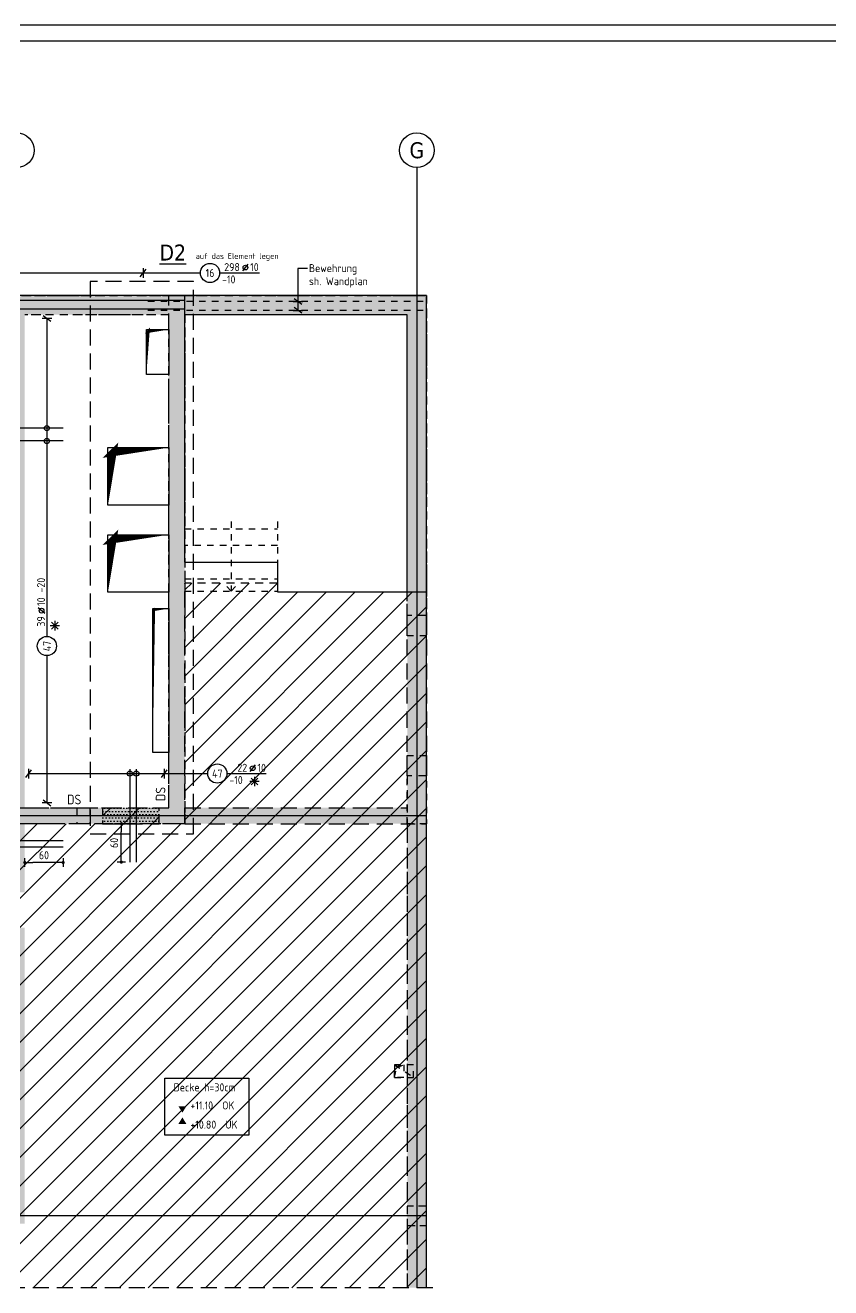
# Model space of a CAD drawing. Extents: x -10 to 101, y -7 to 49.
# Drawn here: x 37.19 to 49.77, y 22.33 to 42.05 of the extents above; entities that cross this region are included whole.
import ezdxf
from ezdxf.enums import TextEntityAlignment as Align

# ---------------------------------------------------------------- set-up
doc = ezdxf.new("R2010")
doc.units = 0
doc.header["$LTSCALE"] = 0.5
for name, pattern in [('AUSGEZOGEN', [1000.01, 1000, 0.01]), ('DASHED', [0.75, 0.5, -0.25]), ('DOT', [0.175, 0.05, -0.125]), ('HIDDEN', [0.375, 0.25, -0.125]), ('HIDDEN2', [0.187, 0.125, -0.062]), ('HIDDEN4', [0.12, 0.02, -0.1]), ('PUNKT', [0.175, 0.05, -0.125]), ('STRICHLINIE', [0.75, 0.5, -0.25]), ('VERDECKT', [0.375, 0.25, -0.125])]:
    doc.linetypes.add(name, pattern=pattern)
for name, color, linetype in [('2.OG', 7, 'Continuous'), ('ACHSEN', 7, 'Continuous'), ('AFU', 7, 'Continuous'), ('BETON', 7, 'Continuous'), ('Brüstung 2.OG', 7, 'Continuous'), ('DD', 7, 'Continuous'), ('DETAIL', 7, 'Continuous'), ('DRUEBER', 7, 'Continuous'), ('DS', 7, 'Continuous'), ('grau_hell', 7, 'Continuous'), ('grau_mittel', 7, 'Continuous'), ('HILFE', 7, 'Continuous'), ('koten', 7, 'Continuous'), ('MASSE', 7, 'Continuous'), ('OBJEKT', 7, 'Continuous'), ('RAHMEN', 7, 'Continuous'), ('RND', 7, 'Continuous'), ('SCHATTEN', 7, 'Continuous'), ('SFP_Achsen', 7, 'Continuous'), ('TEXT', 7, 'Continuous'), ('VERDECKT', 7, 'Continuous'), ('VERDECKT2', 7, 'Continuous')]:
    doc.layers.add(name, color=color, linetype=linetype)
doc.styles.add('helv', font='tahoma.ttf')
doc.styles.add('txt', font='isocp.shx')
doc.linetypes.add('AFU_50K', pattern='A,0.15,["/",Standard,S=0.2,R=0,X=-0.01,Y=-0.1],0.07,["/",Standard,S=0.2,R=0,X=-0.01,Y=-0.1],0.15', length=0.37)
doc.dimstyles.new('DOT_I', dxfattribs={"dimscale": 0.5, "dimtxt": 0.25, "dimasz": 0.25, "dimexe": 0.1, "dimexo": 0.3, "dimgap": 0.1, "dimtad": 1, "dimdec": 3, "dimzin": 3, "dimtxsty": 'txt', "dimblk": 'DOT', "dimblk1": 'DOT', "dimblk2": 'DOT', "dimsah": 1, "dimcen": 0.1, "dimse1": 1, "dimse2": 1, "dimazin": 0, "dimtfac": 1, "dimtdec": 4, "dimtix": 1, "dimtmove": 2, "dimatfit": 3, "dimfxl": 0, "dimtvp": 1, "dimtolj": 1, "dimtzin": 0, "dimarcsym": 0})

# ---------------------------------------------------------------- blocks, each defined once
blk = doc.blocks.new('DINA0')
at = {"layer": 'RAHMEN'}
blk.add_line((118.9, 84.1), (0, 84.1), dxfattribs=at)
at = {"layer": 'RAHMEN', "color": 5}
blk.add_line((118.4, 83.6), (2, 83.6), dxfattribs=at)
blk = doc.blocks.new('okrd_o')
at = {"layer": 'koten', "color": 7, "linetype": 'Continuous'}
blk.add_solid([(-0.125, 0.202), (0.125, 0.202), (0, 0)], dxfattribs=at)
at = {"layer": 'koten', "style": 'txt'}
blk.add_attdef('OKRD', (0.25, 0.1), '', height=0.25, dxfattribs=at)
blk = doc.blocks.new('okrd_u')
at = {"layer": 'koten', "color": 7, "linetype": 'Continuous'}
blk.add_solid([(-0.125, -0.202), (0.125, -0.202), (0, 0)], dxfattribs=at)
at = {"layer": 'koten', "style": 'txt'}
blk.add_attdef('OKRD', (0.25, -0.35), '', height=0.25, dxfattribs=at)
blk = doc.blocks.new('lei_gre')
at = {"layer": 'RND', "color": 7, "linetype": 'Continuous'}
for p, q in [((-0.09, -0.12), (0.09, 0.12)), ((0, 0.15), (0, -0.15))]:
    blk.add_line(p, q, dxfattribs=at)
blk = doc.blocks.new('RND_LEI')
at = {"layer": 'RND', "color": 7, "linetype": 'Continuous'}
blk.add_line((1.022, 0.066), (1.19, 0.27), dxfattribs=at)
for centre, radius in [((0, 0), 0.3), ((1.106, 0.168), 0.075)]:
    blk.add_circle(centre, radius, dxfattribs=at)
at = {"layer": 'RND', "color": 7, "linetype": 'Continuous', "style": 'txt'}
blk.add_attdef('POSL', text='', height=0.25, dxfattribs=at).set_placement((0, 0), align=Align.MIDDLE)
blk.add_attdef('ANZ', text='', height=0.25, dxfattribs=at).set_placement((0.931, 0.057), align=Align.RIGHT)
for tag, p in [('DUM', (1.253, 0.057)), ('ABSTD', (1.674, 0.057)), ('POSTXT', (0.374, -0.327))]:
    blk.add_attdef(tag, p, '', height=0.25, dxfattribs=at)
blk = doc.blocks.new('DOT')
at = {"layer": 'MASSE', "color": 7, "linetype": 'Continuous'}
for p, q in [((0, 0), (-1, 0)), ((0, 0.54), (0, -0.54))]:
    blk.add_line(p, q, dxfattribs=at)
at = {"layer": 'MASSE', "color": 7, "linetype": 'Continuous', "const_width": 0.2}
blk.add_lwpolyline([(-0.1, 0, 1), (0.1, 0, 1)], format="xyb", close=True, dxfattribs=at)
blk = doc.blocks.new('*D171')
at = {"layer": 'Defpoints', "color": 0, "linetype": 'AUSGEZOGEN', "transparency": 16777216}
for p in [(37.179, 28.97), (37.179, 28.97), (37.779, 28.97)]:
    blk.add_point(p, dxfattribs=at)
at = {"layer": 'MASSE', "color": 0, "linetype": 'AUSGEZOGEN', "lineweight": -2, "transparency": 16777216}
blk.add_line((37.654, 28.97), (37.304, 28.97), dxfattribs=at)
at = {"layer": 'MASSE', "color": 0, "linetype": 'AUSGEZOGEN', "lineweight": -2, "transparency": 16777216, "xscale": 0.125, "yscale": 0.125, "zscale": 0.125, "rotation": 180}
blk.add_blockref('DOT', (37.179, 28.97), dxfattribs=at)
at = {"layer": 'MASSE', "color": 0, "linetype": 'AUSGEZOGEN', "lineweight": -2, "transparency": 16777216, "xscale": 0.125, "yscale": 0.125, "zscale": 0.125}
blk.add_blockref('DOT', (37.779, 28.97), dxfattribs=at)
at = {"layer": 'MASSE', "color": 0, "linetype": 'AUSGEZOGEN', "transparency": 16777216, "insert": (37.479, 29.083), "char_height": 0.125, "attachment_point": 5, "style": 'txt'}
blk.add_mtext('\\A1;60', dxfattribs=at)
blk = doc.blocks.new('*D172')
at = {"layer": 'Defpoints', "color": 0, "linetype": 'AUSGEZOGEN', "transparency": 16777216}
for p in [(38.688, 29.576), (38.688, 29.576), (38.688, 28.976)]:
    blk.add_point(p, dxfattribs=at)
at = {"layer": 'MASSE', "color": 0, "linetype": 'AUSGEZOGEN', "lineweight": -2, "transparency": 16777216}
blk.add_line((38.688, 29.101), (38.688, 29.451), dxfattribs=at)
at = {"layer": 'MASSE', "color": 0, "linetype": 'AUSGEZOGEN', "lineweight": -2, "transparency": 16777216, "xscale": 0.125, "yscale": 0.125, "zscale": 0.125}
for p, rotation in [((38.688, 29.576), 90), ((38.688, 28.976), 270)]:
    blk.add_blockref('DOT', p, dxfattribs=dict(at, rotation=rotation))
at = {"layer": 'MASSE', "color": 0, "linetype": 'AUSGEZOGEN', "transparency": 16777216, "insert": (38.576, 29.276), "char_height": 0.125, "attachment_point": 5, "rotation": 90, "style": 'txt'}
blk.add_mtext('\\A1;60', dxfattribs=at)
blk = doc.blocks.new('748860')
at = {"layer": 'HILFE', "color": 102, "linetype": 'AUSGEZOGEN'}
for p, q in [((0.075, 0), (-0.075, 0)), ((0.053, -0.053), (-0.053, 0.053)), ((0.053, 0.053), (-0.053, -0.053)), ((0, 0.075), (0, -0.075))]:
    blk.add_line(p, q, dxfattribs=at)

msp = doc.modelspace()

# ---------------------------------------------------------------- hatches: boundary and pattern name
at = {"layer": '2.OG'}
h = msp.add_hatch(dxfattribs=at)
h.set_pattern_fill('DOTS', scale=0.8, double=1)
h.set_pattern_definition([(0, (-74.13047, 127.732794), (0.025, 0.05), [0, -0.05])])
h.paths.add_polyline_path([(4.4795, 26.0212), (4.0295, 26.0212), (4.0295, 25.7212), (4.6895, 25.7212), (4.6895, 37.5263), (8.1795, 37.5263), (8.1795, 29.5763), (8.5795, 29.5763), (8.5795, 29.8263), (8.4295, 29.8263), (8.4295, 37.5263), (10.6795, 37.5263), (10.6795, 29.8263), (9.4645, 29.8263), (9.4645, 29.5763), (10.9295, 29.5763), (10.9295, 37.8263), (4.5295, 37.8263), (4.5295, 30.7513), (4.4795, 30.7513)])
h.paths.add_polyline_path([(36.9295, 37.8263), (36.9295, 29.5763), (38.3945, 29.5763), (38.3945, 29.8263), (37.1795, 29.8263), (37.1795, 37.5263), (39.4295, 37.5263), (39.4295, 29.8263), (39.2795, 29.8263), (39.2795, 29.5763), (39.6795, 29.5763), (39.6795, 37.5263), (43.1545, 37.5263), (43.1545, 32.5113), (43.4545, 32.5113), (43.4545, 37.8263)])
h.paths.add_polyline_path([(43.1545, 29.5763), (43.4545, 29.5763), (43.4545, 30.6413), (43.1545, 30.6413)])
h.paths.add_polyline_path([(34.4795, 30.3263), (34.2295, 30.3263), (34.2295, 29.6313), (34.4795, 29.6313)])
h.paths.add_polyline_path([(32.1295, 29.6313), (32.3795, 29.6313), (32.3795, 30.3263), (32.1295, 30.3263)])
h.paths.add_polyline_path([(30.4795, 30.2263), (30.4795, 29.6313), (30.7295, 29.6313), (30.7295, 30.4763), (29.7045, 30.4763), (29.7045, 36.3663), (29.4045, 36.3663), (29.4045, 30.4763), (28.3795, 30.4763), (28.3795, 29.6313), (28.6295, 29.6313), (28.6295, 30.2263)])
h.paths.add_polyline_path([(26.7295, 29.6313), (26.9795, 29.6313), (26.9795, 30.3263), (26.7295, 30.3263)])
h.paths.add_polyline_path([(24.8795, 30.3263), (24.6295, 30.3263), (24.6295, 29.6313), (24.8795, 29.6313)])
h.paths.add_polyline_path([(23.2295, 30.3263), (22.9795, 30.3263), (22.9795, 29.6313), (23.2295, 29.6313)])
h.paths.add_polyline_path([(21.1295, 30.3263), (20.8795, 30.3263), (20.8795, 29.6313), (21.1295, 29.6313)])
h.paths.add_polyline_path([(19.2295, 29.6313), (19.4795, 29.6313), (19.4795, 30.3263), (19.2295, 30.3263)])
h.paths.add_polyline_path([(17.3795, 30.3263), (17.1295, 30.3263), (17.1295, 29.6313), (17.3795, 29.6313)])
h.paths.add_polyline_path([(15.7295, 30.3263), (15.4795, 30.3263), (15.4795, 29.6313), (15.7295, 29.6313)])
h.paths.add_polyline_path([(13.6295, 30.3263), (13.3795, 30.3263), (13.3795, 29.6313), (13.6295, 29.6313)])
h.paths.add_polyline_path([(14.7045, 37.5263), (14.7045, 37.8263), (14.4045, 37.8263), (14.4045, 37.5263)])
h.paths.add_polyline_path([(22.2045, 37.8263), (21.9045, 37.8263), (21.9045, 37.5263), (22.2045, 37.5263)])
h.paths.add_polyline_path([(29.7045, 37.8263), (29.4045, 37.8263), (29.4045, 37.3763), (29.7045, 37.3763)])
h.paths.add_polyline_path([(43.1545, 23.3013), (43.4545, 23.3013), (43.4545, 23.6013), (43.1545, 23.6013)])
h.paths.add_polyline_path([(37.1795, 23.3263), (37.1795, 24.0363), (36.9295, 24.0363), (36.9295, 23.5763), (34.2295, 23.5763), (34.2295, 25.5513), (36.9295, 25.5513), (36.9295, 25.0863), (37.1795, 25.0863), (37.1795, 25.951), (36.9295, 25.951), (36.9295, 25.8013), (32.3895, 25.8013), (32.3895, 25.5513), (33.9795, 25.5513), (33.9795, 23.5763), (32.3895, 23.5763), (32.3895, 23.3263)], flags=17)
h.paths.add_polyline_path([(20.2295, 23.5763), (20.2295, 26.9213), (21.3545, 26.9213), (21.3545, 27.1713), (20.2295, 27.1713), (20.2295, 27.9513), (17.4645, 27.9513), (17.4645, 27.7013), (17.6145, 27.7013), (17.6145, 26.5113), (14.7645, 26.5113), (14.7645, 27.7013), (16.5795, 27.7013), (16.5795, 27.9513), (8.1795, 27.9513), (8.1795, 23.3263), (8.5795, 23.3263), (8.5795, 23.5763), (8.4295, 23.5763), (8.4295, 27.7013), (14.5145, 27.7013), (14.5145, 23.5763), (14.3645, 23.5763), (14.3645, 23.3263), (14.9145, 23.3263), (14.9145, 23.5763), (14.7645, 23.5763), (14.7645, 26.2613), (17.6145, 26.2613), (17.6145, 23.5763), (15.9245, 23.5763), (15.9245, 23.3263), (31.5045, 23.3263), (31.5045, 23.5763), (31.3545, 23.5763), (31.3545, 25.5513), (31.5045, 25.5513), (31.5045, 25.8013), (31.3545, 25.8013), (31.3545, 27.7013), (36.9295, 27.7013), (36.9295, 26.836), (37.1795, 26.836), (37.1795, 27.9513), (31.1045, 27.9513), (31.1045, 27.1713), (30.0545, 27.1713), (30.0545, 26.9213), (31.1045, 26.9213), (31.1045, 23.5763)])
h.paths.add_polyline_path([(19.9795, 27.7013), (19.0295, 27.7013), (19.0295, 23.5763), (19.9795, 23.5763)], flags=16)
h.paths.add_polyline_path([(17.8645, 23.5763), (18.7795, 23.5763), (18.7795, 27.7013), (17.8645, 27.7013)], flags=16)
h.paths.add_polyline_path([(9.5895, 23.5763), (9.5895, 23.3263), (13.3545, 23.3263), (13.3545, 23.5763)], flags=17)
h.paths.add_polyline_path([(22.7545, 27.1713), (22.7545, 26.9213), (25.1045, 26.9213), (25.1045, 27.1713)], flags=17)
h.paths.add_polyline_path([(28.6545, 26.9213), (28.6545, 27.1713), (26.5045, 27.1713), (26.5045, 26.9213)], flags=17)
h.paths.add_polyline_path([(4.4795, 22.3263), (4.6895, 22.3263), (4.6895, 23.6712), (4.0295, 23.6712), (4.0295, 23.3712), (4.4795, 23.3712)])
at = {"layer": 'Brüstung 2.OG', "linetype": 'DOT'}
h = msp.add_hatch(dxfattribs=at)
h.set_pattern_fill('DOTS', color=102, scale=0.8, double=1)
h.set_pattern_definition([(0, (-74.13047, 277.732794), (0.025, 0.05), [0, -0.05])])
h.paths.add_polyline_path([(14.4045, 37.5263), (14.4045, 37.8263), (10.9295, 37.8263), (10.9295, 37.5263)])
h.paths.add_polyline_path([(14.7045, 37.8263), (14.7045, 37.5263), (21.9045, 37.5263), (21.9045, 37.8263)])
h.paths.add_polyline_path([(29.4045, 37.5263), (29.4045, 37.8263), (22.2045, 37.8263), (22.2045, 37.5263)])
h.paths.add_polyline_path([(36.9295, 37.5263), (36.9295, 37.8263), (29.7045, 37.8263), (29.7045, 37.5263)])
h.paths.add_polyline_path([(43.4545, 29.5763), (43.1545, 29.5763), (43.1545, 23.6013), (43.4545, 23.6013)])
h.paths.add_polyline_path([(43.1545, 22.3263), (43.4545, 22.3263), (43.4545, 23.3013), (43.1545, 23.3013)])
at = {"layer": 'Brüstung 2.OG', "linetype": 'AUSGEZOGEN'}
h = msp.add_hatch(dxfattribs=at)
h.set_pattern_fill('DOTS', color=102, scale=0.8, double=1)
h.set_pattern_definition([(0, (-42.42368, 179.21809), (0.025, 0.05), [0, -0.05])])
h.paths.add_polyline_path([(38.3944, 29.8263), (38.3944, 29.5763), (39.2795, 29.5763), (39.2795, 29.8263)])
at = {"layer": 'grau_hell', "linetype": 'AUSGEZOGEN'}
h = msp.add_hatch(dxfattribs=at)
h.set_pattern_fill('ANSI31', color=9, scale=0.1, style=0, double=1)
h.set_pattern_definition([(45, (-3e-14, 40.2461), (-0.2245064, 0.2245064), [])])
h.paths.add_polyline_path([(31.3545, 23.3263), (19.9795, 23.3263), (19.9795, 23.5763), (17.8645, 23.5763), (17.8645, 27.7013), (17.4645, 27.7013), (17.4645, 27.9513), (16.5795, 27.9513), (16.5795, 27.7013), (10.9295, 27.7013), (10.9295, 29.5763), (9.4645, 29.5763), (9.4645, 29.8263), (8.5795, 29.8263), (8.5795, 29.5763), (8.1795, 29.5763), (8.1795, 32.3363), (6.7295, 32.3363), (6.7295, 32.1963), (6.2045, 32.1963), (6.2045, 32.3363), (4.5295, 32.3363), (4.5295, 30.7513), (4.4795, 30.7513), (4.4795, 26.0213), (4.0245, 26.0213), (4.0245, 23.3713), (4.4795, 23.3713), (4.4795, 22.3263), (43.4545, 22.3263), (43.4545, 33.1963), (41.7045, 33.1963), (41.1295, 33.1963), (41.1295, 33.3363), (39.6795, 33.3363), (39.6795, 29.5763), (39.2795, 29.5763), (39.2795, 29.8263), (38.3945, 29.8263), (38.3945, 29.5763), (36.9294, 29.5763), (36.9294, 27.7013), (31.3545, 27.7013)])
at = {"layer": 'grau_hell'}
h = msp.add_hatch(color=9, dxfattribs=at)
h.paths.add_polyline_path([(37.9945, 29.7013), (38.1945, 29.7013), (38.1945, 29.8263), (37.9945, 29.8263)])
h.paths.add_polyline_path([(37.9945, 29.7013), (37.9945, 29.5763), (38.1945, 29.5763), (38.1945, 29.7013)])
at = {"layer": 'grau_mittel'}
h = msp.add_hatch(color=61, dxfattribs=at)
h.paths.add_polyline_path([(4.5295, 37.8263), (4.5295, 32.3363), (4.6895, 32.3363), (4.6895, 37.5263), (8.1795, 37.5263), (8.1795, 32.6613), (8.1795, 29.5763), (8.5795, 29.5763), (8.5795, 29.8263), (8.4295, 29.8263), (8.4295, 37.5263), (8.6295, 37.5263), (10.6795, 37.5263), (10.6795, 29.8263), (10.0145, 29.8263), (10.0145, 29.5763), (10.9295, 29.5763), (10.9295, 37.8263)])
h.paths.add_polyline_path([(8.1795, 29.5763), (8.1795, 29.8263), (4.7545, 29.8263), (4.7545, 29.5763)], flags=17)
h.paths.add_polyline_path([(9.4645, 29.5763), (9.4645, 29.8263), (8.5795, 29.8263), (8.5795, 29.5763)], flags=17)
h.paths.add_polyline_path([(9.8145, 29.5763), (9.8145, 29.8263), (9.4645, 29.8263), (9.4645, 29.5763)], flags=17)
h.paths.add_polyline_path([(10.6795, 27.9513), (10.9295, 27.9513), (10.9295, 29.5763), (10.6795, 29.5763)])
h.paths.add_polyline_path([(8.1795, 27.9513), (8.1795, 23.3263), (8.5795, 23.3263), (8.5795, 23.5763), (8.4295, 23.5763), (8.4295, 27.7013), (14.5145, 27.7013), (14.5145, 27.2063), (14.7645, 27.2063), (14.7645, 27.7013), (14.9145, 27.7013), (15.8245, 27.7013), (15.8245, 27.9513)])
h.paths.add_polyline_path([(4.4795, 26.0213), (4.4045, 26.0213), (4.0245, 26.0213), (4.0245, 25.7213), (4.6895, 25.7213), (4.6895, 32.3363), (4.5295, 32.3363), (4.5295, 30.7513), (4.4795, 30.7513)])
h.paths.add_polyline_path([(4.4045, 23.6713), (4.6895, 23.6713), (4.7545, 23.6713), (4.7545, 25.7212), (4.6895, 25.7212), (4.4045, 25.7212)])
h.paths.add_polyline_path([(43.4545, 23.6013), (43.1545, 23.6013), (43.1545, 23.3013), (43.4545, 23.3013)])
h.paths.add_polyline_path([(43.4545, 29.5763), (43.1545, 29.5763), (43.1545, 23.6013), (43.4545, 23.6013)])
h.paths.add_polyline_path([(43.1545, 30.3263), (43.1545, 29.5763), (43.4545, 29.5763), (43.4545, 30.3263)], flags=17)
h.paths.add_polyline_path([(43.1545, 30.3263), (43.4545, 30.3263), (43.4545, 32.8263), (43.1545, 32.8263)], flags=17)
h.paths.add_polyline_path([(43.1545, 32.8263), (43.4545, 32.8263), (43.4545, 33.1963), (43.1545, 33.1963)])
h.paths.add_polyline_path([(43.1545, 33.1963), (43.4545, 33.1963), (43.4545, 37.8263), (36.9295, 37.8263), (36.9295, 29.5763), (37.9945, 29.5763), (37.9945, 29.8263), (37.1795, 29.8263), (37.1795, 37.5263), (39.4295, 37.5263), (39.4295, 29.8263), (39.2795, 29.8263), (39.2795, 29.5763), (39.6795, 29.5763), (39.6795, 37.5263), (43.1545, 37.5263)])
h.paths.add_polyline_path([(38.1945, 29.8263), (38.1945, 29.5763), (39.2795, 29.5763), (39.2795, 29.8263)], flags=17)
h.paths.add_polyline_path([(39.6795, 29.8263), (39.6795, 29.5763), (43.1545, 29.5763), (43.1545, 29.8263)], flags=17)
h.paths.add_polyline_path([(36.9295, 28.5013), (37.1795, 28.5013), (37.1795, 29.5763), (36.9295, 29.5763)])
h.paths.add_polyline_path([(36.9295, 37.5263), (36.9295, 37.8263), (29.7045, 37.8263), (29.7045, 37.5263)])
h.paths.add_polyline_path([(29.7045, 37.8263), (29.4045, 37.8263), (29.4045, 37.5263), (29.7045, 37.5263)])
h.paths.add_polyline_path([(29.4045, 37.5263), (29.4045, 37.8263), (22.2045, 37.8263), (22.2045, 37.5263)])
h.paths.add_polyline_path([(21.9045, 37.5263), (22.2045, 37.5263), (22.2045, 37.8263), (21.9045, 37.8263)])
h.paths.add_polyline_path([(21.9045, 37.5263), (21.9045, 37.8263), (14.7045, 37.8263), (14.7045, 37.5263)])
h.paths.add_polyline_path([(14.4045, 37.5263), (14.7045, 37.5263), (14.7045, 37.8263), (14.4045, 37.8263)])
h.paths.add_polyline_path([(10.9295, 37.8263), (10.9295, 37.5263), (14.4045, 37.5263), (14.4045, 37.8263)])
h.paths.add_polyline_path([(16.2245, 27.9513), (16.2245, 27.7013), (16.5795, 27.7013), (16.5795, 27.9513)])
h.paths.add_polyline_path([(16.5795, 27.9513), (16.5795, 27.7013), (17.4645, 27.7013), (17.4645, 27.9513)])
h.paths.add_polyline_path([(18.7795, 27.7013), (18.7795, 23.5763), (17.8645, 23.5763), (16.4495, 23.5763), (16.4495, 23.3263), (20.5295, 23.3263), (20.5295, 23.5763), (19.0295, 23.5763), (19.0295, 27.7013), (19.9795, 27.7013), (19.9795, 26.9213), (21.3545, 26.9213), (21.3545, 27.1713), (20.2295, 27.1713), (20.2295, 27.4213), (20.2295, 27.9513), (17.4645, 27.9513), (17.4645, 27.7013)])
h.paths.add_polyline_path([(16.0495, 23.3263), (16.2495, 23.3263), (16.2495, 23.5763), (16.0495, 23.5763)])
h.paths.add_polyline_path([(14.9145, 23.5763), (14.9145, 23.3263), (16.0495, 23.3263), (16.0495, 23.5763)], flags=17)
h.paths.add_polyline_path([(14.9145, 23.3263), (14.9145, 23.5763), (14.7645, 23.5763), (14.7644, 26.0113), (14.7644, 26.2613), (15.0145, 26.2613), (16.1245, 26.2613), (16.1245, 26.5113), (14.7645, 26.5113), (14.7645, 26.6613), (14.7645, 27.0563), (14.5145, 27.0563), (14.5145, 23.5763), (14.3645, 23.5763), (14.3645, 23.3263)])
h.paths.add_polyline_path([(17.8645, 26.2613), (17.8645, 26.5113), (16.3245, 26.5113), (16.3245, 26.2613)])
h.paths.add_polyline_path([(13.3545, 23.5763), (13.3545, 23.3263), (14.3645, 23.3263), (14.3645, 23.5763)])
h.paths.add_polyline_path([(13.1545, 23.3263), (13.3545, 23.3263), (13.3545, 23.5763), (13.1545, 23.5763)], flags=16)
h.paths.add_polyline_path([(12.9545, 23.3263), (12.9545, 23.5763), (9.9895, 23.5763), (9.9895, 23.3263)], flags=16)
h.paths.add_polyline_path([(9.5895, 23.3263), (9.7895, 23.3263), (9.7895, 23.5763), (9.5895, 23.5763)], flags=16)
h.paths.add_polyline_path([(8.5795, 23.5763), (8.5795, 23.3263), (9.5895, 23.3263), (9.5895, 23.5763)], flags=16)
h.paths.add_polyline_path([(25.2995, 23.3263), (25.2995, 23.5763), (20.7295, 23.5763), (20.7295, 23.3263)])
h.paths.add_polyline_path([(26.3095, 23.3263), (26.3095, 23.5763), (25.2995, 23.5763), (25.2995, 23.3263)])
h.paths.add_polyline_path([(26.3095, 23.5763), (26.3095, 23.3263), (29.9045, 23.3263), (29.9045, 23.5763)])
h.paths.add_polyline_path([(31.5045, 23.3263), (31.5045, 23.5763), (31.3545, 23.5763), (31.3545, 25.3513), (31.1045, 25.3513), (31.1045, 23.5763), (30.1045, 23.5763), (30.1045, 23.3263)])
h.paths.add_polyline_path([(32.3895, 23.3263), (32.3895, 23.5763), (31.5045, 23.5763), (31.5045, 23.3263)])
h.paths.add_polyline_path([(33.0945, 23.3263), (33.0945, 23.5763), (32.3895, 23.5763), (32.3895, 23.3263)])
h.paths.add_polyline_path([(34.2295, 23.5763), (34.2295, 25.5513), (36.9295, 25.5513), (36.9295, 25.0863), (37.1795, 25.0863), (37.1795, 25.3363), (37.0995, 25.3363), (37.0995, 25.4863), (37.1795, 25.4863), (37.1795, 25.951), (36.9295, 25.951), (36.9295, 25.8013), (32.3895, 25.8013), (32.3895, 25.5513), (33.9795, 25.5513), (33.9795, 23.5763), (33.6945, 23.5763), (33.6945, 23.3263), (37.1795, 23.3263), (37.1795, 25.0863), (36.9295, 25.0863), (36.9295, 23.5763)])
h.paths.add_polyline_path([(37.1795, 26.836), (36.9295, 26.836), (36.9295, 25.951), (37.1795, 25.951)])
h.paths.add_polyline_path([(37.1795, 27.1013), (36.9295, 27.1013), (36.9295, 26.836), (37.1795, 26.836)])
h.paths.add_polyline_path([(36.6295, 27.9513), (36.6295, 27.7013), (37.1795, 27.7013), (37.1795, 27.9513)])
h.paths.add_polyline_path([(33.3345, 27.9513), (33.3345, 27.7013), (36.0295, 27.7013), (36.0295, 27.9513)])
h.paths.add_polyline_path([(32.7345, 27.7013), (32.7345, 27.9513), (31.1045, 27.9513), (31.1045, 27.1713), (30.6045, 27.1713), (30.0545, 27.1713), (30.0545, 26.9213), (31.3545, 26.9213), (31.3545, 27.7013)])
h.paths.add_polyline_path([(31.1045, 25.5513), (31.5045, 25.5513), (31.5045, 25.8013), (31.3545, 25.8013), (31.3545, 26.7219), (31.1045, 26.7219)])
h.paths.add_polyline_path([(32.3895, 25.5513), (32.3895, 25.8013), (31.5045, 25.8013), (31.5045, 25.5513)])
h.paths.add_polyline_path([(28.6545, 26.9213), (28.6545, 27.1713), (26.5045, 27.1713), (26.5045, 26.9213)])
h.paths.add_polyline_path([(22.7545, 27.1713), (22.7545, 26.9213), (25.1045, 26.9213), (25.1045, 27.1713)])
h.paths.add_polyline_path([(13.6295, 30.3263), (13.3795, 30.3263), (13.3795, 29.6313), (13.6295, 29.6313)])
h.paths.add_polyline_path([(15.4795, 29.6313), (15.7295, 29.6313), (15.7295, 30.3263), (15.4795, 30.3263)])
h.paths.add_polyline_path([(17.3795, 30.3263), (17.1295, 30.3263), (17.1295, 29.6313), (17.3795, 29.6313)])
h.paths.add_polyline_path([(19.4795, 30.3263), (19.2295, 30.3263), (19.2295, 29.6313), (19.4795, 29.6313)])
h.paths.add_polyline_path([(20.8795, 29.6313), (21.1295, 29.6313), (21.1295, 30.3263), (20.8795, 30.3263)])
h.paths.add_polyline_path([(23.2295, 30.3263), (22.9795, 30.3263), (22.9795, 29.6313), (23.2295, 29.6313)])
h.paths.add_polyline_path([(24.6295, 29.6313), (24.8795, 29.6313), (24.8795, 30.3263), (24.6295, 30.3263)])
h.paths.add_polyline_path([(26.9795, 30.3263), (26.7295, 30.3263), (26.7295, 29.6313), (26.9795, 29.6313)])
h.paths.add_polyline_path([(28.6295, 30.3263), (28.3795, 30.3263), (28.3795, 29.6313), (28.6295, 29.6313)])
h.paths.add_polyline_path([(30.7295, 30.3263), (30.4795, 30.3263), (30.4795, 29.6313), (30.7295, 29.6313)])
h.paths.add_polyline_path([(32.3795, 30.3263), (32.1295, 30.3263), (32.1295, 29.6313), (32.3795, 29.6313)])
h.paths.add_polyline_path([(34.2295, 29.6313), (34.4795, 29.6313), (34.4795, 30.3263), (34.2295, 30.3263)])
h.paths.add_polyline_path([(43.1545, 22.3263), (43.4545, 22.3263), (43.4545, 23.3013), (43.1545, 23.3013)])
h.paths.add_polyline_path([(4.4795, 22.3263), (4.6895, 22.3263), (4.6895, 23.6713), (4.0245, 23.6713), (4.0245, 23.3713), (4.4045, 23.3712), (4.4795, 23.3713)])

# ---------------------------------------------------------------- linework, layer by layer
at = {"layer": '2.OG', "color": 7, "linetype": 'PUNKT', "lineweight": -2}
for p, q in [((36.9295, 37.8263), (43.4545, 37.8263)), ((43.4545, 37.8263), (43.4545, 32.5113)), ((39.4295, 37.5263), (37.1795, 37.5263)), ((39.4295, 29.8263), (39.4295, 37.5263)), ((43.1545, 37.5263), (39.6795, 37.5263)), ((39.6795, 37.5263), (39.6795, 29.5763)), ((43.1545, 32.5113), (43.1545, 37.5263)), ((43.4545, 32.5113), (43.1545, 32.5113)), ((37.1795, 29.8263), (38.3945, 29.8263)), ((38.3945, 29.8263), (38.3945, 29.5763)), ((39.2795, 29.5763), (39.2795, 29.8263)), ((39.2795, 29.8263), (39.4295, 29.8263)), ((38.3945, 29.5763), (36.9295, 29.5763)), ((39.6795, 29.5763), (39.2795, 29.5763))]:
    msp.add_line(p, q, dxfattribs=at)
for points in [[(43.1545, 30.6413), (43.4545, 30.6413), (43.4545, 29.5763), (43.1545, 29.5763)], [(43.4545, 23.6013), (43.1545, 23.6013), (43.1545, 23.3013), (43.4545, 23.3013)]]:
    msp.add_lwpolyline(points, close=True, dxfattribs=at)
at = {"layer": 'ACHSEN', "color": 140, "linetype": 'AUSGEZOGEN'}
for p, q in [((43.3045, 39.8263), (43.3045, 22.3263)), ((43.4545, 37.8263), (2.2545, 37.8263)), ((43.4545, 29.7013), (2.2545, 29.7013)), ((43.4545, 23.4513), (2.2545, 23.4513))]:
    msp.add_line(p, q, dxfattribs=at)
at = {"layer": 'AFU', "color": 8, "linetype": 'AFU_50K'}
for p, q in [((39.6795, 37.5263), (39.6795, 37.8263)), ((43.1545, 33.1963), (43.4545, 33.1963))]:
    msp.add_line(p, q, dxfattribs=at)
at = {"layer": 'BETON', "color": 6, "linetype": 'AUSGEZOGEN', "lineweight": -2}
msp.add_line((43.4545, 37.8263), (4.4545, 37.8263), dxfattribs=at)
at = {"layer": 'BETON', "color": 6, "linetype": 'AUSGEZOGEN'}
for p, q in [((43.4545, 22.3263), (43.4545, 37.8263)), ((43.1545, 37.5263), (39.6795, 37.5263)), ((39.6795, 33.6613), (39.6795, 37.5263)), ((43.1545, 33.1963), (43.1545, 37.5263)), ((39.6795, 33.6613), (41.1295, 33.6613)), ((41.1295, 33.6613), (41.1295, 33.1963)), ((41.1295, 33.1963), (43.1545, 33.1963))]:
    msp.add_line(p, q, dxfattribs=at)
for points in [[(39.0795, 37.2963), (39.4295, 37.2963), (39.4295, 36.5963), (39.0795, 36.5963)], [(38.4795, 35.4513), (39.4295, 35.4513), (39.4295, 34.5513), (38.4795, 34.5513)], [(38.4795, 34.0913), (39.4295, 34.0913), (39.4295, 33.1913), (38.4795, 33.1913)], [(39.1795, 32.9363), (39.4295, 32.9363), (39.4295, 30.6863), (39.1795, 30.6863)]]:
    msp.add_lwpolyline(points, close=True, dxfattribs=at)
at = {"layer": 'Brüstung 2.OG', "color": 102, "linetype": 'DOT'}
for p, q in [((38.3945, 29.8263), (39.2795, 29.8263)), ((39.2795, 29.5763), (38.3945, 29.5763)), ((43.1545, 29.5763), (43.1545, 23.6013)), ((43.4545, 23.6013), (43.4545, 29.5763)), ((43.1545, 23.3013), (43.1545, 22.3263)), ((43.4545, 22.3263), (43.4545, 23.3013))]:
    msp.add_line(p, q, dxfattribs=at)
at = {"layer": 'DD', "color": 7, "linetype": 'HIDDEN2'}
for p, q in [((42.9545, 25.6113), (42.9946, 25.768)), ((42.9946, 25.768), (43.1045, 25.8113))]:
    msp.add_line(p, q, dxfattribs=at)
msp.add_lwpolyline([(43.1045, 25.8113), (43.1045, 25.6113), (42.9545, 25.6113), (42.9545, 25.8113)], close=True, dxfattribs=at)
at = {"layer": 'DETAIL', "color": 102, "linetype": 'STRICHLINIE'}
msp.add_lwpolyline([(38.2032, 38.0451), (38.2032, 29.419), (39.8147, 29.419), (39.8147, 38.0451)], close=True, dxfattribs=at)
at = {"layer": 'DRUEBER', "color": 171, "linetype": 'HIDDEN4'}
for p, q in [((39.6795, 34.1813), (41.1295, 34.1813)), ((41.1295, 34.298), (41.1295, 33.6613)), ((41.1295, 33.9213), (39.6795, 33.9213))]:
    msp.add_line(p, q, dxfattribs=at)
at = {"layer": 'DRUEBER', "color": 102, "linetype": 'HIDDEN2'}
for p, q in [((40.4045, 34.298), (40.4045, 33.2063)), ((40.4045, 33.2063), (40.2947, 33.3309)), ((40.4045, 33.2063), (40.5142, 33.3309))]:
    msp.add_line(p, q, dxfattribs=at)
at = {"layer": 'DRUEBER', "color": 7, "linetype": 'DOT'}
for p, q in [((39.6795, 33.4013), (41.1295, 33.4013)), ((39.6795, 33.2063), (41.1295, 33.2063))]:
    msp.add_line(p, q, dxfattribs=at)
at = {"layer": 'DRUEBER', "color": 7, "linetype": 'PUNKT'}
msp.add_line((42.9545, 25.8113), (43.2545, 25.6113), dxfattribs=at)
msp.add_lwpolyline([(42.9545, 25.8113), (42.9545, 25.6113), (43.2545, 25.6113), (43.2545, 25.8113)], close=True, dxfattribs=at)
at = {"layer": 'DS', "color": 1, "linetype": 'DASHED'}
for p, q in [((39.4295, 37.2963), (39.4295, 37.8263)), ((39.4295, 35.4513), (39.4295, 36.5963)), ((39.4295, 34.0913), (39.4295, 34.5513)), ((39.6795, 29.5763), (39.6795, 33.3363)), ((39.4295, 32.9363), (39.4295, 33.1913)), ((39.4295, 29.8263), (39.4295, 30.6863)), ((36.9295, 29.8263), (39.4295, 29.8263)), ((39.6795, 29.5763), (36.9295, 29.5763))]:
    msp.add_line(p, q, dxfattribs=at)
at = {"layer": 'HILFE', "color": 102, "linetype": 'AUSGEZOGEN'}
msp.add_line((41.4468, 38.252), (41.4468, 37.5961), dxfattribs=at)
at = {"layer": 'HILFE', "color": 102, "linetype": 'DASHED'}
msp.add_line((43.5545, 22.3263), (2.7545, 22.3263), dxfattribs=at)
at = {"layer": 'OBJEKT', "color": 1, "linetype": 'AUSGEZOGEN'}
msp.add_lwpolyline([(39.368, 25.598), (40.6798, 25.598), (40.6798, 24.7089), (39.368, 24.7089)], close=True, dxfattribs=at)
at = {"layer": 'RND', "color": 7, "linetype": 'AUSGEZOGEN'}
for p, q in [((20.3125, 38.1802), (39.0288, 38.1802)), ((39.0288, 38.1802), (39.9245, 38.1802)), ((40.2245, 38.1802), (40.8473, 38.1802)), ((37.5254, 37.4707), (37.5254, 32.5012)), ((37.5254, 32.2012), (37.5254, 29.9023)), ((37.2387, 30.3588), (39.3594, 30.3588)), ((39.3594, 30.3588), (40.0383, 30.3588)), ((40.3383, 30.3588), (40.9533, 30.3588))]:
    msp.add_line(p, q, dxfattribs=at)
at = {"layer": 'RND', "color": 102, "linetype": 'AUSGEZOGEN'}
msp.add_line((41.5959, 38.252), (41.4468, 38.252), dxfattribs=at)
at = {"layer": 'RND', "color": 1, "linetype": 'AUSGEZOGEN'}
for points in [[(39.6795, 37.7505), (32.1295, 37.7505)], [(39.6795, 37.6141), (32.1295, 37.6141)], [(37.7795, 35.7552), (36.3295, 35.7552)], [(37.7795, 35.5552), (36.3295, 35.5552)], [(38.8224, 30.4263), (38.8224, 28.9763)], [(38.9224, 30.4263), (38.9224, 28.9763)], [(37.7795, 29.3105), (36.3295, 29.3105)], [(37.7795, 29.2105), (36.3295, 29.2105)]]:
    msp.add_lwpolyline(points, dxfattribs=at)
at = {"layer": 'RND', "color": 1, "linetype": 'HIDDEN2'}
for points in [[(43.4045, 37.7325), (39.0795, 37.7325)], [(43.4045, 37.5961), (39.0795, 37.5961)]]:
    msp.add_lwpolyline(points, dxfattribs=at)
at = {"layer": 'RND', "color": 7, "linetype": 'AUSGEZOGEN'}
for centre in [(37.5254, 35.7552), (37.5254, 35.5552), (38.8224, 30.3588), (38.9224, 30.3588)]:
    msp.add_circle(centre, 0.04, dxfattribs=at)
at = {"layer": 'SCHATTEN', "color": 1, "linetype": 'AUSGEZOGEN'}
for points in [[(39.0795, 36.5963, 0, 0.0531, 0), (39.106, 37.2952, 0, 0, 0), (39.0818, 37.2678, 0.0571, 0, 0), (39.4295, 37.2963, 0, 0, 0)], [(38.4795, 34.5513, 0, 0.1468, 0), (38.5526, 35.4453, 0, 0, 0), (38.485, 35.3786, 0.1457, 0, 0), (39.4295, 35.4513, 0, 0, 0)], [(38.4795, 33.1913, 0, 0.1468, 0), (38.5526, 34.0853, 0, 0, 0), (38.485, 34.0186, 0.1457, 0, 0), (39.4295, 34.0913, 0, 0, 0)], [(39.1795, 30.6863, 0, 0.0359, 0), (39.1974, 32.9361, 0, 0, 0), (39.1811, 32.9159, 0.0408, 0, 0), (39.4295, 32.9363, 0, 0, 0)]]:
    msp.add_lwpolyline(points, format="xyseb", dxfattribs=at)
at = {"layer": 'SFP_Achsen', "color": 7, "linetype": 'AUSGEZOGEN'}
for centre in [(37.0545, 40.0967), (43.3045, 40.0967)]:
    msp.add_circle(centre, 0.2705, dxfattribs=at)
at = {"layer": 'VERDECKT', "color": 7, "linetype": 'VERDECKT', "lineweight": -2}
for p, q in [((36.9295, 37.8263), (43.4545, 37.8263)), ((43.4545, 37.8263), (43.4545, 32.8263)), ((39.4295, 37.5263), (37.1795, 37.5263)), ((39.4295, 29.8263), (39.4295, 37.5263)), ((43.1545, 37.5263), (39.6795, 37.5263)), ((39.6795, 37.5263), (39.6795, 29.5763)), ((43.1545, 32.8263), (43.1545, 37.5263)), ((43.4545, 32.8263), (43.1545, 32.8263)), ((37.1795, 29.8263), (37.9945, 29.8263)), ((38.1945, 29.8263), (38.3945, 29.8263)), ((38.3945, 29.8263), (38.3945, 29.5763)), ((39.2795, 29.5763), (39.2795, 29.8263)), ((39.2795, 29.8263), (39.4295, 29.8263)), ((37.9945, 29.5763), (36.9295, 29.5763)), ((38.3945, 29.5763), (38.1945, 29.5763)), ((39.6795, 29.5763), (39.2795, 29.5763))]:
    msp.add_line(p, q, dxfattribs=at)
at = {"layer": 'VERDECKT', "color": 7, "linetype": 'HIDDEN'}
msp.add_line((41.1295, 33.3363), (39.6795, 33.3363), dxfattribs=at)
at = {"layer": 'VERDECKT', "color": 7, "linetype": 'VERDECKT'}
for p, q in [((37.9945, 29.8263), (37.9945, 29.5763)), ((38.1945, 29.8263), (38.1945, 29.5763))]:
    msp.add_line(p, q, dxfattribs=at)
at = {"layer": 'VERDECKT', "color": 7, "linetype": 'VERDECKT', "lineweight": -2}
for points in [[(43.4545, 30.3263), (43.1545, 30.3263), (43.1545, 29.5763), (43.4545, 29.5763)], [(43.1545, 23.3013), (43.4545, 23.3013), (43.4545, 23.6013), (43.1545, 23.6013)]]:
    msp.add_lwpolyline(points, close=True, dxfattribs=at)
at = {"layer": 'VERDECKT2', "color": 7, "linetype": 'STRICHLINIE'}
for p, q in [((43.1545, 30.3263), (43.1545, 32.8263)), ((43.4545, 32.8263), (43.4545, 30.3263)), ((39.6795, 29.8263), (43.1545, 29.8263)), ((38.3945, 29.5763), (39.2795, 29.5763)), ((39.6795, 29.5763), (43.1545, 29.5763)), ((43.1545, 29.5763), (43.1545, 23.6013)), ((43.4545, 23.6013), (43.4545, 29.5763)), ((43.1545, 23.3013), (43.1545, 22.3263)), ((43.4545, 22.3263), (43.4545, 23.3013))]:
    msp.add_line(p, q, dxfattribs=at)

# ---------------------------------------------------------------- block references
at = {"xscale": 0.5, "yscale": 0.5, "zscale": 0.5}
msp.add_blockref('DINA0', (0, 0), dxfattribs=at)
at = {"layer": 'HILFE', "color": 102, "linetype": 'AUSGEZOGEN'}
for p in [(37.6492, 32.6695), (40.7692, 30.2356)]:
    msp.add_blockref('748860', p, dxfattribs=at)
at = {"layer": 'koten', "color": 6, "linetype": 'AUSGEZOGEN', "xscale": 0.5, "yscale": 0.5, "zscale": 0.5}
for name, p, values in [('okrd_o', (39.6422, 25.0618), {'OKRD': '+11.10  OK'}), ('okrd_u', (39.6422, 24.9868), {'OKRD': '+10.80  UK'})]:
    msp.add_blockref(name, p, dxfattribs=at).add_auto_attribs(values)
at = {"layer": 'RND', "color": 7, "linetype": 'AUSGEZOGEN', "xscale": 0.5, "yscale": 0.5, "zscale": 0.5}
for p, values in [((40.0745, 38.1802), {'POSL': '16', 'DUM': '10', 'ANZ': '298', 'POSTXT': '-10'}), ((40.1883, 30.3588), {'POSL': '47', 'DUM': '10', 'ANZ': '22', 'POSTXT': '-10'})]:
    msp.add_blockref('RND_LEI', p, dxfattribs=at).add_auto_attribs(values)
for p in [(39.0288, 38.1802), (37.2387, 30.3588), (39.3594, 30.3588)]:
    msp.add_blockref('lei_gre', p, dxfattribs=at)
for p, rotation in [((41.4468, 37.7325), 90), ((37.5254, 37.4707), 270), ((41.4468, 37.5961), 90), ((37.5254, 29.9023), 270)]:
    msp.add_blockref('lei_gre', p, dxfattribs=dict(at, rotation=rotation))
at = {"layer": 'RND', "color": 7, "linetype": 'AUSGEZOGEN', "xscale": 0.5, "yscale": 0.5, "zscale": 0.5, "rotation": 90}
msp.add_blockref('RND_LEI', (37.5254, 32.3512), dxfattribs=at).add_auto_attribs({'POSL': '47', 'DUM': '10', 'ANZ': '39', 'ABSTD': '-20'})

# ---------------------------------------------------------------- texts
at = {"layer": 'SFP_Achsen', "color": 6, "linetype": 'AUSGEZOGEN', "style": 'helv'}
msp.add_text('G', height=0.25, dxfattribs=at).set_placement((43.1904, 39.9723))
at = {"layer": 'TEXT', "color": 6, "linetype": 'AUSGEZOGEN', "style": 'helv'}
msp.add_text('%%UD2', height=0.25, dxfattribs=at).set_placement((39.2843, 38.374))
at = {"layer": 'TEXT', "color": 102, "linetype": 'AUSGEZOGEN', "style": 'txt'}
msp.add_text('auf das Element legen', height=0.09, dxfattribs=at).set_placement((39.8495, 38.3997))
at = {"layer": 'TEXT', "color": 7, "linetype": 'AUSGEZOGEN', "style": 'txt'}
for s, p in [('Bewehrung ', (41.6198, 38.1926)), ('sh. Wandplan', (41.6198, 37.989))]:
    msp.add_text(s, height=0.125, dxfattribs=at).set_placement(p)
at = {"layer": 'TEXT', "color": 1, "linetype": 'AUSGEZOGEN', "style": 'txt'}
for s, height, p in [('DS', 0.15, (37.8399, 29.8788)), ('Decke h=30cm', 0.125, (39.5041, 25.3948))]:
    msp.add_text(s, height=height, dxfattribs=at).set_placement(p)
msp.add_text('DS', height=0.15, rotation=90, dxfattribs=at).set_placement((39.3763, 29.9285))

# ---------------------------------------------------------------- dimensions: what is measured, and where the dimension line sits
at = {"layer": 'MASSE', "color": 7, "linetype": 'AUSGEZOGEN'}
dim = msp.add_linear_dim(base=(38.6885, 29.5763), p1=(38.6885, 28.9763), p2=(38.6885, 29.5763), angle=90, dimstyle='DOT_I', override={"dimdec": 0, "dimlfac": 100}, dxfattribs=at)
dim.commit()
dim.dimension.update_dxf_attribs({"geometry": '*D172', "text_midpoint": (38.576, 29.2763)})
dim = msp.add_linear_dim(base=(37.1795, 28.9701), p1=(37.7795, 28.9701), p2=(37.1795, 28.9701), dimstyle='DOT_I', override={"dimdec": 0, "dimlfac": 100}, dxfattribs=at)
dim.commit()
dim.dimension.update_dxf_attribs({"geometry": '*D171', "text_midpoint": (37.4795, 29.0826)})

doc.saveas('drawing.dxf')
